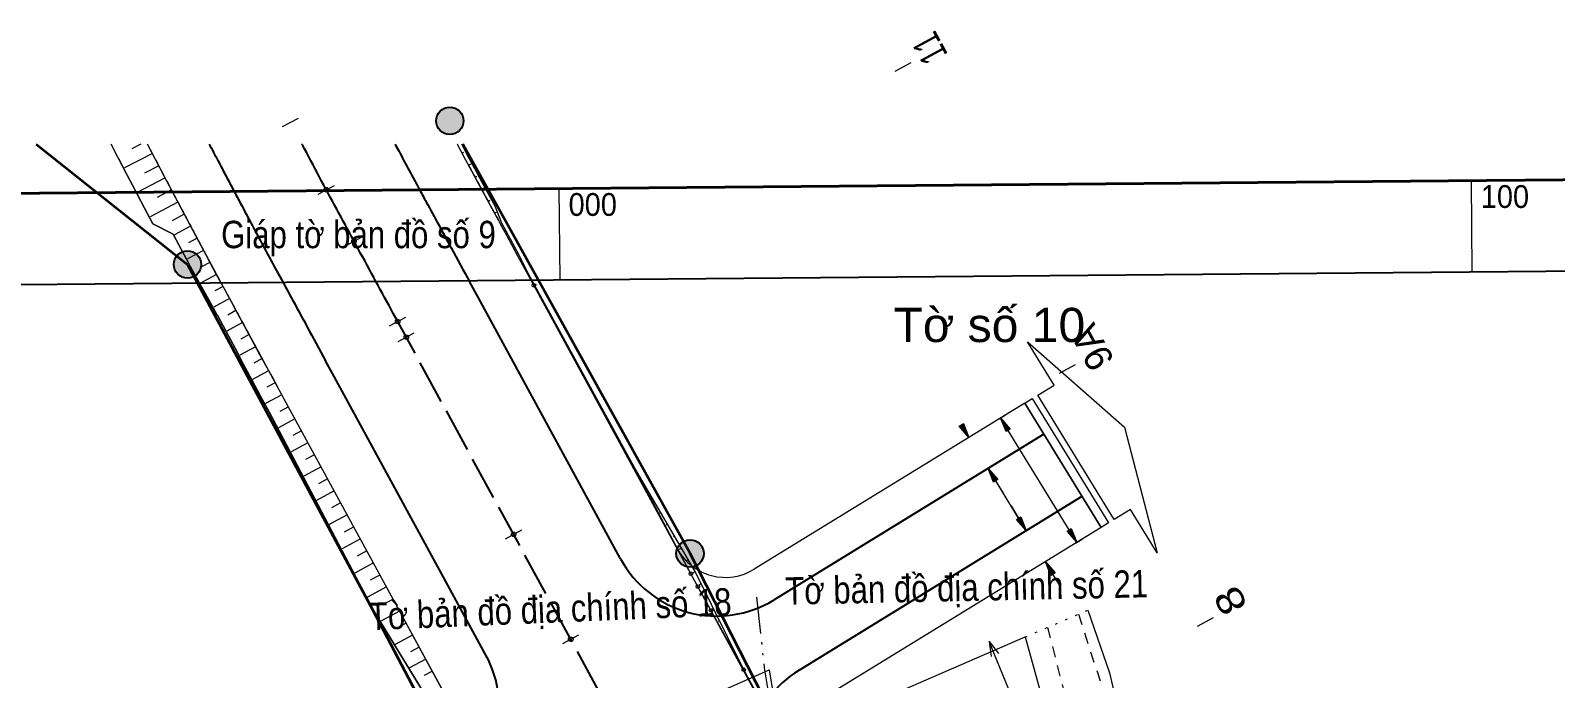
# Model space of a CAD drawing. Header units: metres. Extents: x 364960 to 552629, y 1839099 to 1839886.
# Drawn here: x 551502.5 to 551669.7, y 1839322.3 to 1839393.4 of the extents above; entities that cross this region are included whole.
import ezdxf
from ezdxf.enums import TextEntityAlignment as Align

# ---------------------------------------------------------------- set-up
doc = ezdxf.new("R2010")
doc.units = ezdxf.units.M
doc.header["$LTSCALE"] = 0.8
doc.header["$PDMODE"] = 32
doc.header["$PDSIZE"] = 0.4
for name, pattern in [('DASH_DOUBLE_DOT', [9.2, 5, -1.2, 0.3, -1.2, 0.3, -1.2]), ('DOTTED', [1.5, 0.3, -1.2]), ('LONG_DASHED', [7.5, 6, -1.5]), ('SHORT_DASHED', [2.7, 1.5, -1.2])]:
    doc.linetypes.add(name, pattern=pattern)
for name, color, linetype, lineweight in [('10', 7, 'Continuous', 13), ('2', 7, 'Continuous', 13), ('21', 7, 'DASH_DOUBLE_DOT', 13), ('22', 7, 'SHORT_DASHED', 13), ('32', 7, 'Continuous', 13), ('62', 7, 'Continuous', 25), ('63', 7, 'Continuous', 13)]:
    doc.layers.add(name, color=color, linetype=linetype, lineweight=lineweight)

msp = doc.modelspace()

# ---------------------------------------------------------------- hatches: boundary and pattern name
at = {"layer": '32'}
for points in [[(551549.99, 1839383.45, 1), (551546.99, 1839383.45, 1)], [(551521.24, 1839367.7, 1), (551518.24, 1839367.7, 1)], [(551609.46, 1839349.38), (551608.85, 1839350.88), (551609.91, 1839349.66)], [(551604.78, 1839350.26), (551605.39, 1839348.75), (551604.33, 1839349.98)], [(551608.09, 1839343.84), (551607.48, 1839345.35), (551608.55, 1839344.12)], [(551608.09, 1839343.84), (551607.48, 1839345.35), (551608.55, 1839344.12)], [(551611.06, 1839340.03), (551611.67, 1839338.53), (551610.61, 1839339.75)], [(551611.06, 1839340.03), (551611.67, 1839338.53), (551610.61, 1839339.75)], [(551576.32, 1839336.01, 1), (551573.32, 1839336.01, 1)], [(551616.61, 1839338.75), (551617.22, 1839337.25), (551616.16, 1839338.47)], [(551614.38, 1839333.62), (551613.77, 1839335.12), (551614.83, 1839333.9)]]:
    msp.add_hatch(color=256, dxfattribs=at).paths.add_polyline_path(points)

# ---------------------------------------------------------------- linework, layer by layer
at = {"layer": '10', "linetype": 'DOTTED'}
msp.add_line((551611.55, 1839326.87), (551618.41, 1839329.8), dxfattribs=at)
at = {"layer": '10'}
for points in [[(551618.41, 1839329.8), (551620.79, 1839322.93), (551624.04, 1839308.89), (551632.18, 1839276.19), (551635.89, 1839239.46)], [(551584.82, 1839315.25), (551611.55, 1839326.87), (551620.3, 1839295.12)], [(551558.39, 1839270.99), (551549.72, 1839284.49), (551539.97, 1839304.01), (551549.89, 1839308.4), (551580.62, 1839321.99), (551583.01, 1839323.06), (551583.48, 1839323.27), (551584.82, 1839315.25)]]:
    msp.add_lwpolyline(points, dxfattribs=at)
at = {"layer": '2'}
for p, q in [((551610.28, 1839319.88), (551607.61, 1839326.36)), ((551607.61, 1839326.36), (551607.81, 1839324.73)), ((551607.61, 1839326.36), (551608.62, 1839325.04))]:
    msp.add_line(p, q, dxfattribs=at)
at = {"layer": '21'}
for points in [[(551582.12, 1839331.23), (551582.98, 1839323.21), (551583.01, 1839323.06)], [(551583.01, 1839323.06), (551584.32, 1839315.18), (551584.37, 1839314.81)]]:
    msp.add_lwpolyline(points, dxfattribs=at)
at = {"layer": '22'}
for points in [[(551617.39, 1839329.36), (551620.38, 1839320.13), (551624.93, 1839298.71), (551630.2, 1839271.78)], [(551614, 1839327.92), (551621.7, 1839297.67), (551626.6, 1839272.74), (551629.57, 1839251.38)]]:
    msp.add_lwpolyline(points, dxfattribs=at)
at = {"layer": '32'}
for p, q in [((551597.3, 1839388.9), (551599.05, 1839389.85)), ((551530.15, 1839382.81), (551531.92, 1839383.74)), ((551512.15, 1839379.4), (551511.38, 1839380.9)), ((551514.64, 1839380.9), (551513.64, 1839380.38)), ((551550.62, 1839379.32), (551549.8, 1839380.9)), ((551515.9, 1839379.86), (551512.85, 1839378.28)), ((551549.83, 1839379.92), (551550.02, 1839380.02)), ((551516.59, 1839378.53), (551515.02, 1839377.71)), ((551550.54, 1839378.6), (551550.82, 1839378.74)), ((551517.29, 1839377.2), (551514.24, 1839375.6)), ((551517.99, 1839375.87), (551516.42, 1839375.05)), ((551534.08, 1839375.42), (551535.84, 1839376.37)), ((551534.08, 1839375.42), (551535.84, 1839376.37)), ((551534.87, 1839375.85), (551535.05, 1839375.94)), ((551551.26, 1839377.28), (551551.44, 1839377.37)), ((551551.97, 1839375.96), (551552.25, 1839376.11)), ((551518.69, 1839374.55), (551515.64, 1839372.94)), ((551552.69, 1839374.64), (551552.87, 1839374.74)), ((551519.39, 1839373.22), (551518.07, 1839372.48)), ((551553.4, 1839373.32), (551553.61, 1839373.43)), ((551520.09, 1839371.9), (551518.33, 1839370.96)), ((551554.12, 1839372), (551554.19, 1839372.04)), ((551521.5, 1839369.25), (551519.74, 1839368.31)), ((551520.8, 1839370.57), (551519.87, 1839370.08)), ((551537.12, 1839369.79), (551538.88, 1839370.74)), ((551537.12, 1839369.79), (551538.88, 1839370.74)), ((551537.91, 1839370.21), (551538.09, 1839370.31)), ((551554.84, 1839370.69), (551554.89, 1839370.72)), ((551555.55, 1839369.37), (551555.63, 1839369.41)), ((551522.21, 1839367.93), (551521.29, 1839367.43)), ((551556.27, 1839368.05), (551556.31, 1839368.07)), ((551522.92, 1839366.61), (551521.17, 1839365.66)), ((551556.99, 1839366.73), (551557.03, 1839366.76)), ((551523.64, 1839365.29), (551522.73, 1839364.8)), ((551524.35, 1839363.97), (551522.64, 1839363.04)), ((551525.06, 1839362.65), (551524.17, 1839362.16)), ((551558.42, 1839364.1), (551558.47, 1839364.12)), ((551559.14, 1839362.78), (551559.15, 1839362.79)), ((551525.78, 1839361.33), (551524.07, 1839360.4)), ((551541.9, 1839360.98), (551543.66, 1839361.94)), ((551542.69, 1839361.41), (551542.87, 1839361.51)), ((551559.86, 1839361.46), (551559.91, 1839361.49)), ((551526.49, 1839360.01), (551525.6, 1839359.52)), ((551542.85, 1839359.25), (551544.6, 1839360.21)), ((551542.85, 1839359.25), (551544.6, 1839360.21)), ((551543.64, 1839359.68), (551543.81, 1839359.78)), ((551560.58, 1839360.15), (551560.59, 1839360.15)), ((551527.21, 1839358.69), (551525.48, 1839357.75)), ((551561.29, 1839358.83), (551561.34, 1839358.86)), ((551562.01, 1839357.51), (551562.03, 1839357.52)), ((551528.64, 1839356.06), (551526.88, 1839355.1)), ((551527.93, 1839357.38), (551527, 1839356.87)), ((551562.73, 1839356.19), (551562.78, 1839356.22)), ((551615.32, 1839355.8), (551617.08, 1839356.75)), ((551529.36, 1839354.74), (551528.44, 1839354.24)), ((551563.44, 1839354.88), (551563.46, 1839354.89)), ((551530.08, 1839353.42), (551528.31, 1839352.46)), ((551564.16, 1839353.56), (551564.22, 1839353.59)), ((551611.51, 1839352.51), (551581.84, 1839334.29)), ((551611.51, 1839352.51), (551619.88, 1839338.88)), ((551531.51, 1839350.79), (551529.71, 1839349.81)), ((551530.8, 1839352.11), (551529.86, 1839351.6)), ((551564.88, 1839352.24), (551564.9, 1839352.26)), ((551565.6, 1839350.93), (551565.65, 1839350.96)), ((551608.71, 1839350.79), (551609.4, 1839351.22)), ((551532.23, 1839349.47), (551531.28, 1839348.95)), ((551566.31, 1839349.61), (551566.34, 1839349.62)), ((551616.39, 1839338.61), (551609.69, 1839349.52)), ((551532.95, 1839348.15), (551531.11, 1839347.15)), ((551567.03, 1839348.29), (551567.09, 1839348.32)), ((551604.96, 1839348.49), (551604.84, 1839348.41)), ((551533.66, 1839346.84), (551532.69, 1839346.31)), ((551567.75, 1839346.97), (551567.78, 1839346.99)), ((551534.38, 1839345.52), (551532.5, 1839344.5)), ((551535.1, 1839344.2), (551534.11, 1839343.66)), ((551568.47, 1839345.66), (551568.53, 1839345.69)), ((551569.18, 1839344.34), (551569.21, 1839344.35)), ((551569.34, 1839344.4), (551569.39, 1839344.43)), ((551607.06, 1839345.09), (551606.93, 1839345.01)), ((551607.91, 1839345.61), (551608.04, 1839345.69)), ((551535.82, 1839342.89), (551533.9, 1839341.84)), ((551569.9, 1839343.02), (551569.95, 1839343.05)), ((551570.1, 1839343.1), (551570.05, 1839343.08)), ((551610.83, 1839339.89), (551608.32, 1839343.98)), ((551609.16, 1839342.62), (551608.32, 1839343.98)), ((551536.53, 1839341.57), (551535.52, 1839341.02)), ((551570.62, 1839341.7), (551570.61, 1839341.7)), ((551570.85, 1839341.8), (551570.8, 1839341.78)), ((551610, 1839341.26), (551610.83, 1839339.89)), ((551537.25, 1839340.25), (551535.29, 1839339.18)), ((551571.33, 1839340.39), (551571.37, 1839340.41)), ((551571.61, 1839340.51), (551571.51, 1839340.45)), ((551572.05, 1839339.07), (551572.02, 1839339.05)), ((551572.36, 1839339.21), (551572.21, 1839339.12)), ((551538.69, 1839337.62), (551536.69, 1839336.53)), ((551537.97, 1839338.93), (551536.93, 1839338.37)), ((551554.61, 1839337.64), (551556.37, 1839338.6)), ((551555.4, 1839338.07), (551555.58, 1839338.17)), ((551572.77, 1839337.75), (551572.79, 1839337.76)), ((551573.11, 1839337.92), (551572.97, 1839337.83)), ((551619.88, 1839338.88), (551588.97, 1839319.89)), ((551611.25, 1839338.27), (551611.12, 1839338.19)), ((551612.1, 1839338.79), (551612.23, 1839338.87)), ((551617.08, 1839337.16), (551617.78, 1839337.59)), ((551539.4, 1839336.3), (551538.35, 1839335.72)), ((551573.49, 1839336.43), (551573.43, 1839336.4)), ((551573.87, 1839336.62), (551573.62, 1839336.47)), ((551540.12, 1839334.98), (551538.08, 1839333.87)), ((551574.2, 1839335.12), (551574.21, 1839335.12)), ((551574.62, 1839335.32), (551574.42, 1839335.22)), ((551614.19, 1839335.38), (551614.32, 1839335.46)), ((551540.84, 1839333.66), (551539.76, 1839333.08)), ((551574.96, 1839333.72), (551574.88, 1839333.67)), ((551575.37, 1839334.02), (551575.01, 1839333.84)), ((551576.04, 1839332.68), (551575.84, 1839332.58)), ((551615.44, 1839332.4), (551614.6, 1839333.76)), ((551541.55, 1839332.35), (551539.48, 1839331.22)), ((551542.27, 1839331.03), (551541.18, 1839330.43)), ((551576.4, 1839331.09), (551576.32, 1839331.04)), ((551576.71, 1839331.34), (551576.45, 1839331.21)), ((551542.99, 1839329.71), (551540.95, 1839328.6)), ((551577.37, 1839329.99), (551577.23, 1839329.92)), ((551543.71, 1839328.39), (551542.68, 1839327.83)), ((551577.83, 1839328.45), (551577.76, 1839328.41)), ((551578.04, 1839328.65), (551577.9, 1839328.58)), ((551630.43, 1839328.04), (551632.19, 1839329)), ((551544.42, 1839327.08), (551542.52, 1839326.04)), ((551545.14, 1839325.76), (551544.18, 1839325.24)), ((551560.87, 1839326.15), (551562.63, 1839327.1)), ((551561.66, 1839326.58), (551561.84, 1839326.67)), ((551578.55, 1839327.13), (551578.56, 1839327.14)), ((551578.7, 1839327.3), (551578.62, 1839327.26)), ((551579.27, 1839325.82), (551579.21, 1839325.78)), ((551579.37, 1839325.96), (551579.34, 1839325.95)), ((551545.86, 1839324.44), (551544.09, 1839323.48)), ((551579.99, 1839324.5), (551580, 1839324.51)), ((551580.03, 1839324.61), (551580, 1839324.6)), ((551546.58, 1839323.12), (551545.68, 1839322.64)), ((551580.7, 1839323.18), (551580.65, 1839323.15))]:
    msp.add_line(p, q, dxfattribs=at)
at = {"layer": '32', "lineweight": 35}
for p, q in [((551503.16, 1839380.9), (551519.74, 1839367.7)), ((551574.82, 1839336.01), (551549.91, 1839380.9))]:
    msp.add_line(p, q, dxfattribs=at)
at = {"layer": '32', "linetype": 'LONG_DASHED', "lineweight": 25}
msp.add_line((551633.63, 1839194.61), (551542.78, 1839361.46), dxfattribs=at)
at = {"layer": '32', "lineweight": 25}
for p, q in [((551613.6, 1839349.1), (551584.03, 1839330.93)), ((551586.79, 1839323.24), (551617.79, 1839342.29))]:
    msp.add_line(p, q, dxfattribs=at)
at = {"layer": '32'}
for points in [[(551548.57, 1839319.45), (551542.31, 1839330.95), (551530.55, 1839352.55), (551529.61, 1839354.28), (551528.65, 1839356.04), (551527.69, 1839357.8), (551526.73, 1839359.57), (551525.78, 1839361.33), (551524.82, 1839363.1), (551524.81, 1839363.12), (551523.86, 1839364.88), (551522.9, 1839366.65), (551521.94, 1839368.43), (551521.74, 1839368.81), (551520.99, 1839370.22), (551520.03, 1839372.01), (551519.08, 1839373.8), (551518.13, 1839375.6), (551517.76, 1839376.3), (551517.18, 1839377.4), (551516.24, 1839379.21), (551515.36, 1839380.9)], [(551548.57, 1839319.45), (551542.31, 1839330.95), (551530.55, 1839352.55), (551529.61, 1839354.28), (551528.65, 1839356.04), (551527.69, 1839357.8), (551526.73, 1839359.57), (551525.78, 1839361.33), (551524.82, 1839363.1), (551524.81, 1839363.12), (551523.86, 1839364.88), (551522.9, 1839366.65), (551521.94, 1839368.43), (551521.74, 1839368.81), (551520.99, 1839370.22), (551520.03, 1839372.01), (551519.08, 1839373.8), (551518.13, 1839375.6), (551517.76, 1839376.3), (551517.18, 1839377.4), (551516.24, 1839379.21), (551515.36, 1839380.9)], [(551574.92, 1839333.8), (551568.66, 1839345.3), (551556.9, 1839366.9), (551555.96, 1839368.63), (551555, 1839370.39), (551554.05, 1839372.14), (551553.1, 1839373.89), (551552.15, 1839375.64), (551551.2, 1839377.38), (551551.19, 1839377.4), (551550.26, 1839379.13), (551549.32, 1839380.87), (551549.3, 1839380.9)], [(551574.92, 1839333.8), (551568.78, 1839345.36), (551556.99, 1839366.95), (551556.1, 1839368.71), (551555.14, 1839370.46), (551554.19, 1839372.22), (551553.46, 1839374.09), (551552.51, 1839375.83), (551551.56, 1839377.58), (551551.55, 1839377.6), (551550.62, 1839379.32), (551549.8, 1839380.9)], [(551546.97, 1839318.58), (551540.13, 1839329.76), (551528.69, 1839351.54), (551527.76, 1839353.28), (551526.8, 1839355.04), (551525.84, 1839356.8), (551524.94, 1839358.59), (551523.98, 1839360.36), (551523.02, 1839362.13), (551523.01, 1839362.15), (551522.06, 1839363.91), (551521.05, 1839365.66), (551520.09, 1839367.44), (551519.89, 1839367.81), (551519.13, 1839369.23), (551518.18, 1839371.02), (551515.95, 1839372.15), (551515, 1839373.95), (551514.63, 1839374.65), (551514.05, 1839375.76), (551513.1, 1839377.58), (551512.15, 1839379.4)], [(551512.15, 1839379.4), (551513.1, 1839377.58), (551514.05, 1839375.76), (551514.63, 1839374.65), (551515, 1839373.95), (551515.95, 1839372.15), (551518.18, 1839371.02), (551519.13, 1839369.23), (551519.89, 1839367.81), (551520.09, 1839367.44), (551521.05, 1839365.66), (551522.06, 1839363.91), (551523.01, 1839362.15), (551523.02, 1839362.13), (551523.98, 1839360.36), (551524.94, 1839358.59), (551525.84, 1839356.8), (551526.8, 1839355.04), (551527.76, 1839353.28), (551528.69, 1839351.54), (551540.13, 1839329.76), (551546.97, 1839318.58)], [(551627.42, 1839237.89), (551620.72, 1839250.12), (551612.83, 1839265.52), (551609.79, 1839271.68), (551599.46, 1839289.87), (551597.46, 1839293.28), (551590.11, 1839306.09), (551580.7, 1839323.27), (551575.37, 1839334.04), (551568.78, 1839345.36), (551556.99, 1839366.95), (551556.1, 1839368.71), (551555.14, 1839370.46), (551554.19, 1839372.22), (551553.46, 1839374.09), (551552.51, 1839375.83), (551551.56, 1839377.58), (551551.55, 1839377.6), (551550.62, 1839379.32)], [(551573.43, 1839336.53), (551568.66, 1839345.3), (551556.9, 1839366.9), (551555.96, 1839368.63)], [(551548.14, 1839320.25), (551542.31, 1839330.95), (551530.55, 1839352.55), (551529.61, 1839354.28)], [(551580.7, 1839323.27), (551574.92, 1839333.8), (551568.78, 1839345.36)], [(551580.7, 1839323.27), (551575.37, 1839334.04), (551568.78, 1839345.36)], [(551612.26, 1839265.22), (551608.98, 1839271.24), (551598.98, 1839289.61), (551597.1, 1839293.08), (551590.03, 1839306.05), (551580.66, 1839323.25), (551574.92, 1839333.8)], [(551612.26, 1839265.22), (551609.79, 1839271.68), (551599.46, 1839289.87), (551597.46, 1839293.28), (551590.11, 1839306.09), (551580.7, 1839323.27), (551574.92, 1839333.8)]]:
    msp.add_lwpolyline(points, dxfattribs=at)
at = {"layer": '32', "linetype": 'LONG_DASHED', "lineweight": 25}
msp.add_lwpolyline([(551542.78, 1839361.46), (551542.54, 1839361.9), (551542.3, 1839362.34), (551542.07, 1839362.77), (551541.83, 1839363.21), (551541.59, 1839363.65), (551541.35, 1839364.09), (551541.11, 1839364.53), (551540.87, 1839364.97), (551540.63, 1839365.41), (551540.39, 1839365.85), (551540.15, 1839366.29), (551539.92, 1839366.73), (551539.68, 1839367.17), (551539.44, 1839367.61), (551539.2, 1839368.05), (551538.96, 1839368.49), (551538.72, 1839368.92), (551538.48, 1839369.36), (551538.25, 1839369.8), (551538.01, 1839370.24), (551537.77, 1839370.68), (551537.53, 1839371.12), (551537.29, 1839371.56), (551537.06, 1839372), (551536.82, 1839372.44), (551536.58, 1839372.88), (551536.34, 1839373.32), (551536.11, 1839373.76), (551535.87, 1839374.2), (551535.63, 1839374.64), (551535.4, 1839375.08), (551535.16, 1839375.52), (551534.92, 1839375.97), (551534.69, 1839376.41), (551534.45, 1839376.85), (551534.22, 1839377.29), (551533.98, 1839377.73), (551533.74, 1839378.17), (551533.51, 1839378.61), (551533.27, 1839379.05), (551533.04, 1839379.49), (551532.81, 1839379.94), (551532.57, 1839380.38), (551532.34, 1839380.82), (551532.29, 1839380.9)], dxfattribs=at)
at = {"layer": '32', "lineweight": 35}
for points in [[(551519.74, 1839367.7), (551540.04, 1839329.79), (551560.76, 1839290.32), (551580.3, 1839255.62), (551612.88, 1839194.98), (551608.79, 1839189.9), (551615.29, 1839181.91), (551655.26, 1839209.78), (551649.37, 1839218.2), (551641.91, 1839217.04), (551635.97, 1839221.7)], [(551609.79, 1839271.68), (551590.11, 1839306.09), (551574.82, 1839336.01)]]:
    msp.add_lwpolyline(points, dxfattribs=at)
at = {"layer": '32', "lineweight": 25}
for points in [[(551567.21, 1839335.42), (551563.39, 1839342.43), (551551.63, 1839364.03), (551550.69, 1839365.76)], [(551552.45, 1839324.88), (551547.58, 1839333.82), (551535.82, 1839355.42), (551534.88, 1839357.15)]]:
    msp.add_lwpolyline(points, dxfattribs=at)
at = {"layer": '32'}
for points in [[(551623.1, 1839340.86), (551621.32, 1839339.76), (551612.94, 1839353.39), (551614.73, 1839354.49), (551611.81, 1839359.24), (551622.45, 1839349.85), (551626.02, 1839336.11)], [(551619.88, 1839338.88), (551611.51, 1839352.51), (551612.31, 1839353.01), (551620.68, 1839339.37)], [(551609.46, 1839349.38), (551608.85, 1839350.88), (551609.91, 1839349.66)], [(551604.78, 1839350.26), (551605.39, 1839348.75), (551604.33, 1839349.98)], [(551608.09, 1839343.84), (551607.48, 1839345.35), (551608.55, 1839344.12)], [(551608.09, 1839343.84), (551607.48, 1839345.35), (551608.55, 1839344.12)], [(551611.06, 1839340.03), (551611.67, 1839338.53), (551610.61, 1839339.75)], [(551611.06, 1839340.03), (551611.67, 1839338.53), (551610.61, 1839339.75)], [(551616.61, 1839338.75), (551617.22, 1839337.25), (551616.16, 1839338.47)], [(551614.38, 1839333.62), (551613.77, 1839335.12), (551614.83, 1839333.9)]]:
    msp.add_lwpolyline(points, close=True, dxfattribs=at)
at = {"layer": '32', "lineweight": 25}
for centre in [(551548.49, 1839383.45), (551519.74, 1839367.7), (551574.82, 1839336.01)]:
    msp.add_circle(centre, 1.5, dxfattribs=at)
at = {"layer": '32'}
for centre in [(551534.9616, 1839375.895), (551537.9982, 1839370.2613), (551542.7827, 1839361.4576), (551543.7247, 1839359.7275), (551555.4883, 1839338.1228), (551561.7478, 1839326.6267)]:
    msp.add_circle(centre, 0.25, dxfattribs=at)
for centre, radius, start, end in [((552057.5668, 1839661.3432), 610.4421, 207.34904, 207.83646), ((556449.7596, 1842019.4429), 5565.644, 208.29926, 208.32489), ((552009.1009, 1839625.9059), 520.9964, 208.32489, 208.48831), ((553516.3436, 1840431.6557), 2260.1121, 207.83646, 207.98081), ((559985.0414, 1843954.3821), 9595.7599, 208.48831, 208.52241), ((551999.7407, 1839625.9152), 542.7588, 207.98081, 208.27537), ((556273.4478, 1841937.2712), 5371.4655, 208.52241, 208.56798), ((556591.2509, 1842095.6429), 5756.3489, 208.27537, 208.32474), ((551985.6388, 1839613.2111), 524.3196, 208.32474, 208.48831), ((560105.6561, 1844019.8756), 9763.0086, 208.48831, 208.52221), ((556235.65, 1841916.6907), 5358.4275, 208.52221, 208.56798), ((551578.7038, 1839339.3999), 5.9999, 208.56798, 301.56798)]:
    msp.add_arc(centre, radius, start, end, dxfattribs=at)
at = {"layer": '32', "lineweight": 25}
for centre, radius, start, end in [((552058.9519, 1839662.0601), 606.0018, 207.64288, 207.83628), ((552013.5942, 1839633.3306), 534.4725, 208.18361, 208.27499), ((556478.0908, 1842034.7007), 5603.8224, 208.27499, 208.32486), ((553505.0153, 1840425.6532), 2241.2919, 207.83628, 207.98087), ((552004.3965, 1839623.3604), 521.6474, 208.32486, 208.48831), ((560009.1962, 1843967.4981), 9629.2459, 208.48831, 208.52237), ((552003.1997, 1839627.7667), 540.6824, 207.98087, 208.27527), ((556562.9842, 1842080.4199), 5718.2438, 208.27528, 208.32477), ((556265.8322, 1841933.1246), 5368.7941, 208.52237, 208.56798), ((551990.3195, 1839615.7437), 523.6416, 208.32477, 208.48831), ((560081.5646, 1844006.7941), 9729.5946, 208.48831, 208.52225), ((556243.1541, 1841920.7766), 5360.972, 208.52225, 208.56798), ((551577.7461, 1839341.1588), 11.9998, 208.56798, 301.56798), ((551541.9126, 1839319.1415), 11.9998, 301.56798, 28.56798), ((551593.0693, 1839313.0166), 11.9998, 121.56798, 208.56798)]:
    msp.add_arc(centre, radius, start, end, dxfattribs=at)
at = {"layer": '32'}
for p in [(551557.71, 1839365.42), (551574.92, 1839333.8), (551575.68, 1839332.4), (551577.12, 1839329.77), (551580.7, 1839323.27)]:
    msp.add_point(p, dxfattribs=at)
at = {"layer": '62'}
msp.add_lwpolyline([(551417.55, 1839364.77), (551794.14, 1839368.06), (551796.38, 1839111.96), (551419.79, 1839108.67)], close=True, dxfattribs=at)
at = {"layer": '63'}
for p, q in [((551560.58, 1839366.02), (551560.49, 1839376.02)), ((551660.54, 1839366.89), (551660.46, 1839376.89))]:
    msp.add_line(p, q, dxfattribs=at)
at = {"layer": '63', "lineweight": 40}
msp.add_lwpolyline([(551409.88, 1839098.59), (551407.47, 1839374.68), (551804.05, 1839378.15), (551806.46, 1839102.05)], close=True, dxfattribs=at)
at = {"layer": '63', "lineweight": 25}
msp.add_lwpolyline([(551419.79, 1839108.67), (551417.55, 1839364.77), (551794.14, 1839368.06), (551796.38, 1839111.96)], close=True, dxfattribs=at)

# ---------------------------------------------------------------- texts
at = {"layer": '2', "width": 0.85}
msp.add_text('Giáp tờ bản đồ số 9', height=3, dxfattribs=at).set_placement((551538.485, 1839369.49), align=Align.CENTER)
at = {"layer": '21', "width": 0.85}
for s, rotation, p in [('Tờ bản đồ địa chính số 21', 1.177, (551605.1692, 1839330.8134)), ('Tờ bản đồ địa chính số 18', 2.372, (551559.5529, 1839328.4285))]:
    msp.add_text(s, height=3, rotation=rotation, dxfattribs=at).set_placement(p, align=Align.CENTER)
at = {"layer": '32'}
for s, width, p in [('11', 0.7, (551603.13, 1839390.73)), ('8', 1.25, (551636.02, 1839330.32))]:
    msp.add_text(s, height=3, rotation=118.568, dxfattribs=dict(at, width=width)).set_placement(p)
msp.add_text('9A', height=3, rotation=118.568, dxfattribs=at).set_placement((551621.4, 1839357.18))
at = {"layer": '63', "width": 0.95}
for s, p in [('100', (551661.48, 1839373.9)), ('000', (551561.51, 1839373.03))]:
    msp.add_text(s, height=2.5, dxfattribs=at).set_placement(p)
at = {"layer": '63', "width": 1.05}
msp.add_text('Tờ số 10', height=3.75, dxfattribs=at).set_placement((551607.625, 1839359.2), align=Align.CENTER)

doc.saveas('drawing.dxf')
